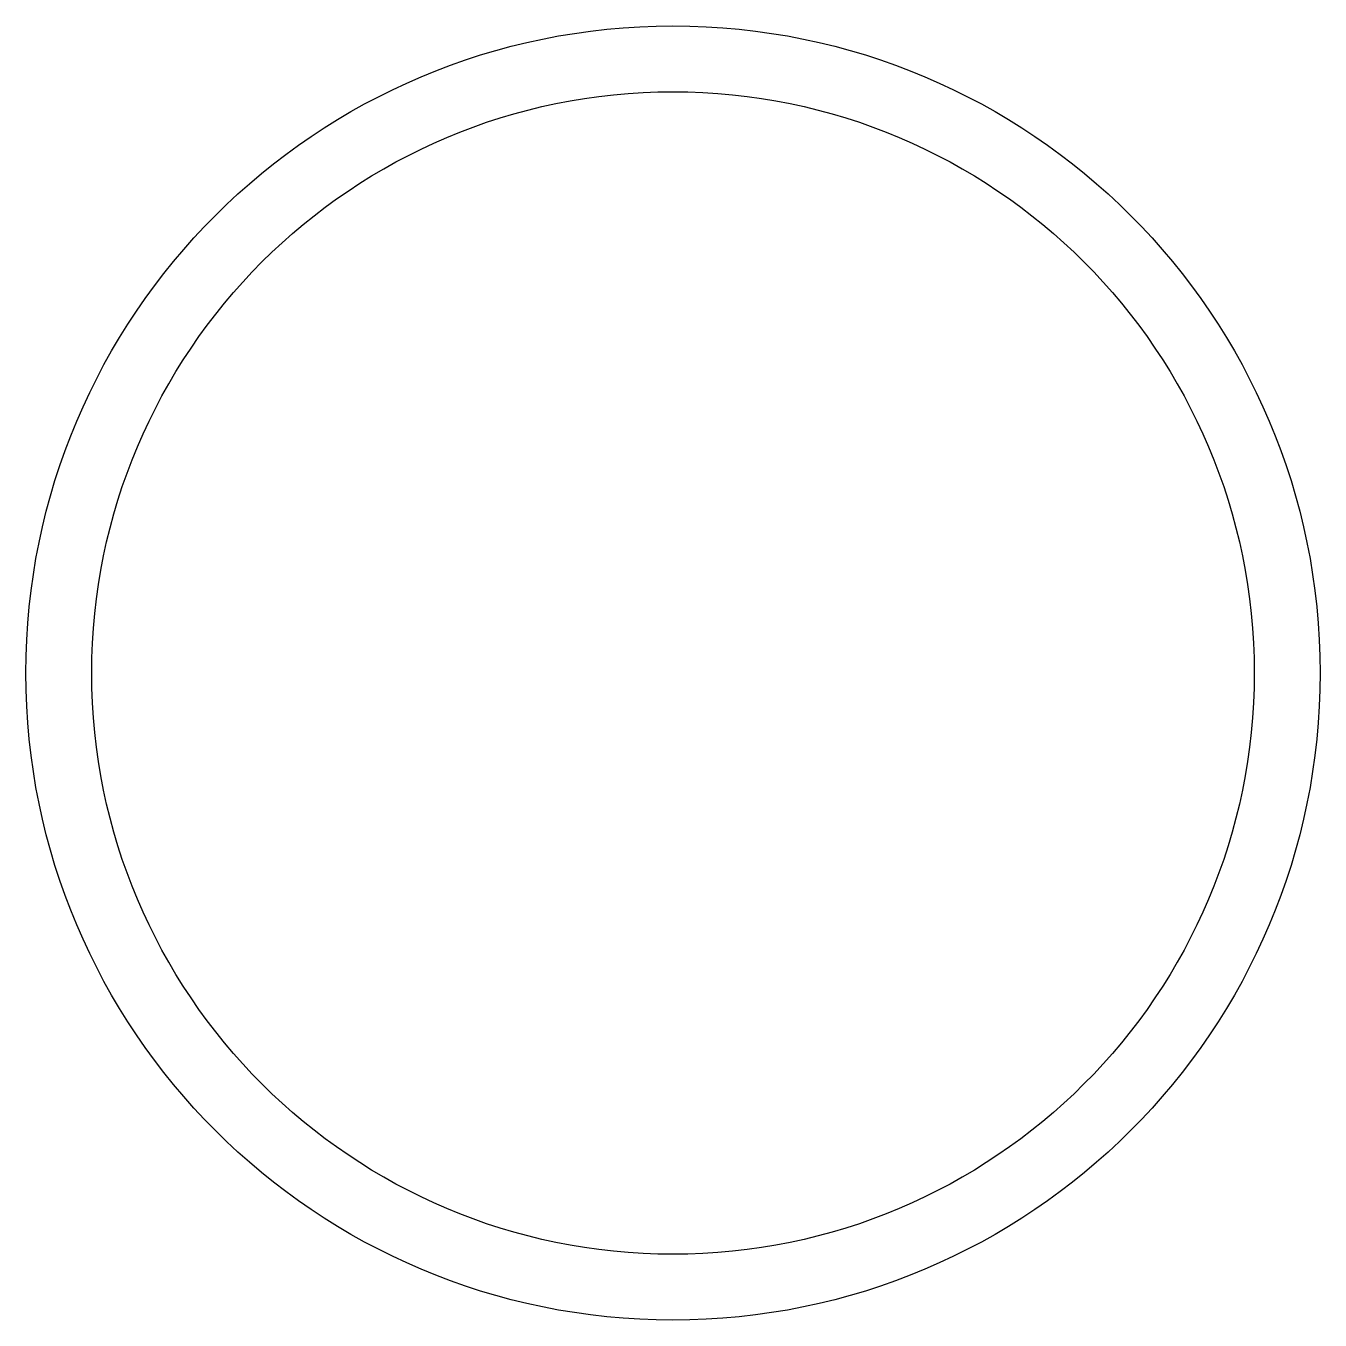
# Model space of a CAD drawing. Header units: millimetres. Extents: x 627.7 to 677.8, y 722.5 to 772.6.
import ezdxf

# ---------------------------------------------------------------- set-up
doc = ezdxf.new("R2010")
doc.units = ezdxf.units.MM

msp = doc.modelspace()

# ---------------------------------------------------------------- linework, layer by layer
at = {"color": 0, "linetype": 'ByBlock'}
for radius in [25.05, 22.5]:
    msp.add_circle((652.787, 747.52), radius, dxfattribs=at)

doc.saveas('drawing.dxf')
